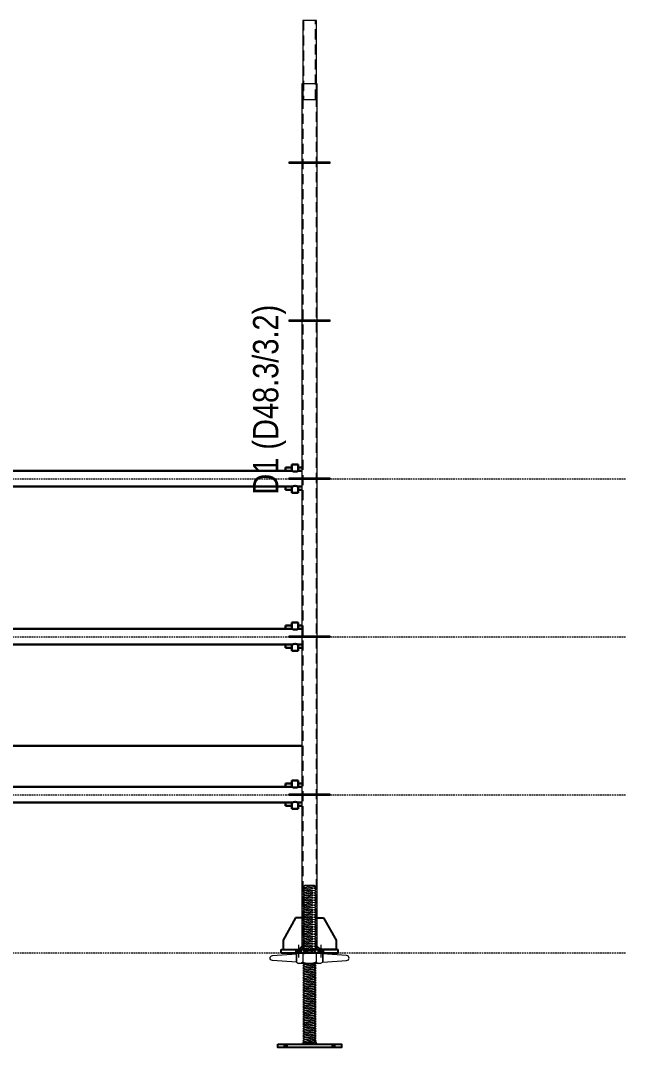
# Model space of a CAD drawing. Header units: millimetres. Extents: x 1363 to 2673, y 1173 to 1498.
# Drawn here: x 2481.6 to 2673.2, y 1172.6 to 1497.6 of the extents above; entities that cross this region are included whole.
import ezdxf
from ezdxf.enums import TextEntityAlignment as Align

# ---------------------------------------------------------------- set-up
doc = ezdxf.new("R2010")
doc.units = ezdxf.units.MM
doc.linetypes.add('DASHED', pattern=[0.75, 0.5, -0.25])
doc.linetypes.add('HIDDEN2', pattern=[4.7625, 3.175, -1.5875])
for name, color, linetype, lineweight in [('ISKELE BOLT (BEYKENT)', 5, 'Continuous', 20), ('ISKELE DETAY GIZLI (BEYKENT)', 8, 'HIDDEN2', 15), ('ISKELE DIKEY (BEYKENT)', 150, 'Continuous', 20), ('ISKELE FLANS (BEYKENT)', 160, 'Continuous', 20), ('ISKELE KOT (BEYKENT)', 253, 'DASHED', 20), ('ISKELE TABAN (BEYKENT)', 7, 'Continuous', 25), ('ISKELE YATAY (BEYKENT)', 210, 'Continuous', 30), ('TOPUK TAHTASI (BEYKENT)', 9, 'Continuous', 15), ('YAZI (BEYKENT)', 4, 'Continuous', 20)]:
    doc.layers.add(name, color=color, linetype=linetype, lineweight=lineweight)
doc.styles.add('YAZI (BEYKENT)', font='')
doc.styles.get('YAZI (BEYKENT)').set_extended_font_data('Bahnschrift Light Condensed')

msp = doc.modelspace()

# ---------------------------------------------------------------- hatches: boundary and pattern name
at = {"layer": 'ISKELE BOLT (BEYKENT)'}
h = msp.add_hatch(color=256, dxfattribs=at)
h.dxf.hatch_style = 1
h.paths.add_polyline_path([(2570.52, 1203.55), (2568.72, 1203.55), (2568.72, 1202.55), (2570.52, 1202.55)])
h = msp.add_hatch(color=256, dxfattribs=at)
h.dxf.hatch_style = 1
h.paths.add_polyline_path([(2577.59, 1203.55), (2575.79, 1203.55), (2575.79, 1202.55), (2577.59, 1202.55)])
h = msp.add_hatch(color=256, dxfattribs=at)
h.dxf.hatch_style = 1
h.paths.add_polyline_path([(2566.08, 1173.56), (2565.07, 1173.56), (2565.07, 1172.55), (2566.08, 1172.55)])
h = msp.add_hatch(color=256, dxfattribs=at)
h.dxf.hatch_style = 1
h.paths.add_polyline_path([(2581.24, 1173.56), (2580.23, 1173.56), (2580.23, 1172.55), (2581.24, 1172.55)])

# ---------------------------------------------------------------- linework, layer by layer
for p, q in [((2568.72, 1203.55), (2568.72, 1202.55)), ((2568.72, 1203.55), (2568.72, 1202.55)), ((2568.72, 1203.55), (2570.52, 1203.55)), ((2568.72, 1202.55), (2570.52, 1202.55)), ((2568.99, 1202.16), (2569.67, 1202.55)), ((2569.62, 1205.05), (2569.62, 1201.05)), ((2569.62, 1205.05), (2569.62, 1201.05)), ((2571.03, 1202.55), (2569.67, 1202.55)), ((2571.03, 1202.16), (2570.35, 1202.55)), ((2570.52, 1203.55), (2570.52, 1202.55)), ((2570.52, 1203.55), (2570.52, 1202.55)), ((2571.03, 1202.16), (2572.45, 1202.55)), ((2575.28, 1202.55), (2571.03, 1202.55)), ((2575.28, 1202.16), (2573.86, 1202.55)), ((2575.28, 1202.16), (2575.96, 1202.55)), ((2576.64, 1202.55), (2575.28, 1202.55)), ((2575.79, 1203.55), (2575.79, 1202.55)), ((2575.79, 1203.55), (2575.79, 1202.55)), ((2575.79, 1203.55), (2577.59, 1203.55)), ((2575.79, 1202.55), (2577.59, 1202.55)), ((2577.32, 1202.16), (2576.64, 1202.55)), ((2576.69, 1205.05), (2576.69, 1201.05)), ((2577.59, 1203.55), (2577.59, 1202.55)), ((2577.59, 1203.55), (2577.59, 1202.55)), ((2568.99, 1199.55), (2568.99, 1202.16)), ((2568.99, 1199.55), (2569.67, 1199.16)), ((2571.03, 1199.55), (2570.35, 1199.16)), ((2571.03, 1202.16), (2571.03, 1199.55)), ((2571.03, 1199.55), (2572.45, 1199.16)), ((2575.28, 1199.55), (2573.86, 1199.16)), ((2575.28, 1202.16), (2575.28, 1199.55)), ((2575.28, 1199.55), (2575.96, 1199.16)), ((2577.32, 1199.55), (2576.64, 1199.16)), ((2577.32, 1199.55), (2577.32, 1202.16)), ((2576.64, 1199.16), (2569.67, 1199.16)), ((2571.03, 1198.41), (2575.28, 1197.64)), ((2571.03, 1197.64), (2575.28, 1196.88)), ((2571.03, 1196.88), (2575.28, 1196.11)), ((2571.03, 1196.11), (2575.28, 1195.34)), ((2571.13, 1199.16), (2575.28, 1198.41)), ((2571.69, 1198.79), (2574.61, 1198.03)), ((2571.69, 1198.03), (2574.61, 1197.26)), ((2571.69, 1197.26), (2574.61, 1196.49)), ((2571.69, 1196.49), (2574.61, 1195.73)), ((2573.22, 1199.16), (2574.61, 1198.79)), ((2571.03, 1195.34), (2575.28, 1194.58)), ((2571.03, 1194.58), (2575.28, 1193.81)), ((2571.03, 1193.81), (2575.28, 1193.04)), ((2571.03, 1193.04), (2575.28, 1192.28)), ((2571.69, 1195.73), (2574.61, 1194.96)), ((2571.69, 1194.96), (2574.61, 1194.19)), ((2571.69, 1194.19), (2574.61, 1193.43)), ((2571.69, 1193.43), (2574.61, 1192.66)), ((2571.03, 1192.28), (2575.28, 1191.51)), ((2571.03, 1191.51), (2575.28, 1190.74)), ((2571.03, 1190.74), (2575.28, 1189.98)), ((2571.03, 1189.98), (2575.28, 1189.21)), ((2571.69, 1192.66), (2574.61, 1191.89)), ((2571.69, 1191.89), (2574.61, 1191.13)), ((2571.69, 1191.13), (2574.61, 1190.36)), ((2571.69, 1190.36), (2574.61, 1189.59)), ((2571.69, 1189.59), (2574.61, 1188.83)), ((2571.03, 1189.21), (2575.28, 1188.44)), ((2571.03, 1188.44), (2575.28, 1187.68)), ((2571.03, 1187.68), (2575.28, 1186.91)), ((2571.03, 1186.91), (2575.28, 1186.15)), ((2571.69, 1188.83), (2574.61, 1188.06)), ((2571.69, 1188.06), (2574.61, 1187.3)), ((2571.69, 1187.3), (2574.61, 1186.53)), ((2571.69, 1186.53), (2574.61, 1185.76)), ((2571.03, 1186.15), (2575.28, 1185.38)), ((2571.03, 1185.38), (2575.28, 1184.61)), ((2571.03, 1184.61), (2575.28, 1183.85)), ((2571.03, 1183.85), (2575.28, 1183.08)), ((2571.03, 1183.08), (2575.28, 1182.31)), ((2571.69, 1185.76), (2574.61, 1185)), ((2571.69, 1185), (2574.61, 1184.23)), ((2571.69, 1184.23), (2574.61, 1183.46)), ((2571.69, 1183.46), (2574.61, 1182.7)), ((2571.03, 1182.31), (2575.28, 1181.55)), ((2571.03, 1181.55), (2575.28, 1180.78)), ((2571.03, 1180.78), (2575.28, 1180.01)), ((2571.03, 1180.01), (2575.28, 1179.25)), ((2571.69, 1182.7), (2574.61, 1181.93)), ((2571.69, 1181.93), (2574.61, 1181.16)), ((2571.69, 1181.16), (2574.61, 1180.4)), ((2571.69, 1180.4), (2574.61, 1179.63)), ((2571.03, 1179.25), (2575.28, 1178.48)), ((2571.03, 1178.48), (2575.28, 1177.71)), ((2571.03, 1177.71), (2575.28, 1176.95)), ((2571.03, 1176.95), (2575.28, 1176.18)), ((2571.69, 1179.63), (2574.61, 1178.86)), ((2571.69, 1178.86), (2574.61, 1178.1)), ((2571.69, 1178.1), (2574.61, 1177.33)), ((2571.69, 1177.33), (2574.61, 1176.56)), ((2571.69, 1176.56), (2574.61, 1175.8)), ((2571.03, 1176.18), (2575.28, 1175.42)), ((2571.03, 1175.42), (2575.28, 1174.65)), ((2571.03, 1174.65), (2573.12, 1174.27)), ((2571.69, 1175.8), (2574.61, 1175.03)), ((2571.69, 1175.03), (2574.59, 1174.27))]:
    msp.add_line(p, q, dxfattribs=at)
for points in [[(2568.99, 1202.16), (2568.99, 1199.55), (2561.41, 1200.1, -1), (2561.41, 1201.61)], [(2577.32, 1202.16), (2577.32, 1199.55), (2584.89, 1200.1, 1), (2584.89, 1201.61)]]:
    msp.add_lwpolyline(points, format="xyb", close=True, dxfattribs=at)
for points in [[(2571.69, 1198.79), (2571.03, 1198.41), (2571.69, 1198.03)], [(2571.69, 1198.03), (2571.03, 1197.64), (2571.69, 1197.26)], [(2571.69, 1197.26), (2571.03, 1196.88), (2571.69, 1196.49)], [(2571.69, 1196.49), (2571.03, 1196.11), (2571.69, 1195.73)], [(2571.06, 1199.16), (2571.69, 1198.79)], [(2574.61, 1198.79), (2575.24, 1199.16)], [(2574.61, 1198.03), (2575.28, 1198.41), (2574.61, 1198.79)], [(2574.61, 1197.26), (2575.28, 1197.64), (2574.61, 1198.03)], [(2574.61, 1196.49), (2575.28, 1196.88), (2574.61, 1197.26)], [(2574.61, 1195.73), (2575.28, 1196.11), (2574.61, 1196.49)], [(2571.69, 1195.73), (2571.03, 1195.34), (2571.69, 1194.96)], [(2571.69, 1194.96), (2571.03, 1194.58), (2571.69, 1194.19)], [(2571.69, 1194.19), (2571.03, 1193.81), (2571.69, 1193.43)], [(2571.69, 1193.43), (2571.03, 1193.04), (2571.69, 1192.66)], [(2574.61, 1194.96), (2575.28, 1195.34), (2574.61, 1195.73)], [(2574.61, 1194.19), (2575.28, 1194.58), (2574.61, 1194.96)], [(2574.61, 1193.43), (2575.28, 1193.81), (2574.61, 1194.19)], [(2574.61, 1192.66), (2575.28, 1193.04), (2574.61, 1193.43)], [(2571.69, 1192.66), (2571.03, 1192.28), (2571.69, 1191.89)], [(2571.69, 1191.89), (2571.03, 1191.51), (2571.69, 1191.13)], [(2571.69, 1191.13), (2571.03, 1190.74), (2571.69, 1190.36)], [(2571.69, 1190.36), (2571.03, 1189.98), (2571.69, 1189.59)], [(2571.69, 1189.59), (2571.03, 1189.21), (2571.69, 1188.83)], [(2574.61, 1191.89), (2575.28, 1192.28), (2574.61, 1192.66)], [(2574.61, 1191.13), (2575.28, 1191.51), (2574.61, 1191.89)], [(2574.61, 1190.36), (2575.28, 1190.74), (2574.61, 1191.13)], [(2574.61, 1189.59), (2575.28, 1189.98), (2574.61, 1190.36)], [(2574.61, 1188.83), (2575.28, 1189.21), (2574.61, 1189.59)], [(2571.69, 1188.83), (2571.03, 1188.44), (2571.69, 1188.06)], [(2571.69, 1188.06), (2571.03, 1187.68), (2571.69, 1187.3)], [(2571.69, 1187.3), (2571.03, 1186.91), (2571.69, 1186.53)], [(2571.69, 1186.53), (2571.03, 1186.15), (2571.69, 1185.76)], [(2574.61, 1188.06), (2575.28, 1188.44), (2574.61, 1188.83)], [(2574.61, 1187.3), (2575.28, 1187.68), (2574.61, 1188.06)], [(2574.61, 1186.53), (2575.28, 1186.91), (2574.61, 1187.3)], [(2574.61, 1185.76), (2575.28, 1186.15), (2574.61, 1186.53)], [(2571.69, 1185.76), (2571.03, 1185.38), (2571.69, 1185)], [(2571.69, 1185), (2571.03, 1184.61), (2571.69, 1184.23)], [(2571.69, 1184.23), (2571.03, 1183.85), (2571.69, 1183.46)], [(2571.69, 1183.46), (2571.03, 1183.08), (2571.69, 1182.7)], [(2574.61, 1185), (2575.28, 1185.38), (2574.61, 1185.76)], [(2574.61, 1184.23), (2575.28, 1184.61), (2574.61, 1185)], [(2574.61, 1183.46), (2575.28, 1183.85), (2574.61, 1184.23)], [(2574.61, 1182.7), (2575.28, 1183.08), (2574.61, 1183.46)], [(2571.69, 1182.7), (2571.03, 1182.31), (2571.69, 1181.93)], [(2571.69, 1181.93), (2571.03, 1181.55), (2571.69, 1181.16)], [(2571.69, 1181.16), (2571.03, 1180.78), (2571.69, 1180.4)], [(2571.69, 1180.4), (2571.03, 1180.01), (2571.69, 1179.63)], [(2574.61, 1181.93), (2575.28, 1182.31), (2574.61, 1182.7)], [(2574.61, 1181.16), (2575.28, 1181.55), (2574.61, 1181.93)], [(2574.61, 1180.4), (2575.28, 1180.78), (2574.61, 1181.16)], [(2574.61, 1179.63), (2575.28, 1180.01), (2574.61, 1180.4)], [(2571.69, 1179.63), (2571.03, 1179.25), (2571.69, 1178.86)], [(2571.69, 1178.86), (2571.03, 1178.48), (2571.69, 1178.1)], [(2571.69, 1178.1), (2571.03, 1177.71), (2571.69, 1177.33)], [(2571.69, 1177.33), (2571.03, 1176.95), (2571.69, 1176.56)], [(2571.69, 1176.56), (2571.03, 1176.18), (2571.69, 1175.8)], [(2574.61, 1178.86), (2575.28, 1179.25), (2574.61, 1179.63)], [(2574.61, 1178.1), (2575.28, 1178.48), (2574.61, 1178.86)], [(2574.61, 1177.33), (2575.28, 1177.71), (2574.61, 1178.1)], [(2574.61, 1176.56), (2575.28, 1176.95), (2574.61, 1177.33)], [(2574.61, 1175.8), (2575.28, 1176.18), (2574.61, 1176.56)], [(2565.07, 1173.56), (2566.08, 1173.56), (2566.08, 1172.55), (2565.07, 1172.55), (2565.07, 1173.56)], [(2571.69, 1175.8), (2571.03, 1175.42), (2571.69, 1175.03)], [(2571.69, 1175.03), (2571.03, 1174.65), (2571.68, 1174.27)], [(2574.61, 1175.03), (2575.28, 1175.42), (2574.61, 1175.8)], [(2574.62, 1174.27), (2575.28, 1174.65), (2574.61, 1175.03)], [(2581.24, 1173.56), (2580.23, 1173.56), (2580.23, 1172.55), (2581.24, 1172.55), (2581.24, 1173.56)]]:
    msp.add_lwpolyline(points, dxfattribs=at)
at = {"layer": 'ISKELE DETAY GIZLI (BEYKENT)'}
for p, q in [((2571.03, 1223.39), (2575.28, 1222.62)), ((2571.03, 1222.62), (2575.28, 1221.86)), ((2571.69, 1223.77), (2574.61, 1223.01)), ((2571.69, 1223.01), (2574.61, 1222.24)), ((2571.69, 1222.24), (2574.61, 1221.47)), ((2573.15, 1223.77), (2575.28, 1223.39)), ((2571.03, 1221.86), (2575.28, 1221.09)), ((2571.03, 1221.09), (2575.28, 1220.32)), ((2571.03, 1220.32), (2575.28, 1219.56)), ((2571.03, 1219.56), (2575.28, 1218.79)), ((2571.03, 1218.79), (2575.28, 1218.02)), ((2571.69, 1221.47), (2574.61, 1220.71)), ((2571.69, 1220.71), (2574.61, 1219.94)), ((2571.69, 1219.94), (2574.61, 1219.17)), ((2571.69, 1219.17), (2574.61, 1218.41)), ((2571.03, 1218.02), (2575.28, 1217.26)), ((2571.03, 1217.26), (2575.28, 1216.49)), ((2571.03, 1216.49), (2575.28, 1215.73)), ((2571.03, 1215.73), (2575.28, 1214.96)), ((2571.69, 1218.41), (2574.61, 1217.64)), ((2571.69, 1217.64), (2574.61, 1216.87)), ((2571.69, 1216.87), (2574.61, 1216.11)), ((2571.69, 1216.11), (2574.61, 1215.34)), ((2571.03, 1214.96), (2575.28, 1214.19)), ((2571.03, 1214.19), (2575.28, 1213.43)), ((2571.03, 1213.43), (2575.28, 1212.66)), ((2571.03, 1212.66), (2575.28, 1211.89)), ((2571.69, 1215.34), (2574.61, 1214.58)), ((2571.69, 1214.58), (2574.61, 1213.81)), ((2571.69, 1213.81), (2574.61, 1213.04)), ((2571.69, 1213.04), (2574.61, 1212.28)), ((2571.69, 1212.28), (2574.61, 1211.51)), ((2571.03, 1211.89), (2575.28, 1211.13)), ((2571.03, 1211.13), (2575.28, 1210.36)), ((2571.03, 1210.36), (2575.28, 1209.59)), ((2571.03, 1209.59), (2575.28, 1208.83)), ((2571.69, 1211.51), (2574.61, 1210.74)), ((2571.69, 1210.74), (2574.61, 1209.98)), ((2571.69, 1209.98), (2574.61, 1209.21)), ((2571.69, 1209.21), (2574.61, 1208.44)), ((2571.03, 1208.83), (2575.28, 1208.06)), ((2571.03, 1208.06), (2575.28, 1207.29)), ((2571.03, 1207.29), (2575.28, 1206.53)), ((2571.03, 1206.53), (2575.28, 1205.76)), ((2571.03, 1205.76), (2575.28, 1204.99)), ((2571.69, 1208.44), (2574.61, 1207.68)), ((2571.69, 1207.68), (2574.61, 1206.91)), ((2571.69, 1206.91), (2574.61, 1206.14)), ((2571.69, 1206.14), (2574.61, 1205.38)), ((2571.03, 1204.99), (2575.28, 1204.23)), ((2571.03, 1204.23), (2575.28, 1203.46)), ((2571.03, 1203.46), (2575.28, 1202.7)), ((2571.03, 1202.7), (2571.81, 1202.55)), ((2571.69, 1205.38), (2574.61, 1204.61)), ((2571.69, 1204.61), (2574.61, 1203.85)), ((2571.69, 1203.85), (2574.61, 1203.08)), ((2571.69, 1203.08), (2573.69, 1202.55))]:
    msp.add_line(p, q, dxfattribs=at)
for points in [[(2571.24, 1472.55), (2575.07, 1472.55), (2575.07, 1497.55), (2571.24, 1497.55)], [(2570.99, 1203.55), (2575.32, 1203.55), (2575.32, 1477.55), (2570.99, 1477.55)]]:
    msp.add_lwpolyline(points, close=True, dxfattribs=at)
for points in [[(2571.69, 1223.77), (2571.03, 1223.39), (2571.69, 1223.01)], [(2571.69, 1223.01), (2571.03, 1222.62), (2571.69, 1222.24)], [(2571.69, 1222.24), (2571.03, 1221.86), (2571.69, 1221.47)], [(2574.61, 1223.01), (2575.28, 1223.39), (2574.61, 1223.77), (2571.69, 1223.77)], [(2574.61, 1222.24), (2575.28, 1222.62), (2574.61, 1223.01)], [(2574.61, 1221.47), (2575.28, 1221.86), (2574.61, 1222.24)], [(2571.69, 1221.47), (2571.03, 1221.09), (2571.69, 1220.71)], [(2571.69, 1220.71), (2571.03, 1220.32), (2571.69, 1219.94)], [(2571.69, 1219.94), (2571.03, 1219.56), (2571.69, 1219.17)], [(2571.69, 1219.17), (2571.03, 1218.79), (2571.69, 1218.41)], [(2574.61, 1220.71), (2575.28, 1221.09), (2574.61, 1221.47)], [(2574.61, 1219.94), (2575.28, 1220.32), (2574.61, 1220.71)], [(2574.61, 1219.17), (2575.28, 1219.56), (2574.61, 1219.94)], [(2574.61, 1218.41), (2575.28, 1218.79), (2574.61, 1219.17)], [(2571.69, 1218.41), (2571.03, 1218.02), (2571.69, 1217.64)], [(2571.69, 1217.64), (2571.03, 1217.26), (2571.69, 1216.87)], [(2571.69, 1216.87), (2571.03, 1216.49), (2571.69, 1216.11)], [(2571.69, 1216.11), (2571.03, 1215.73), (2571.69, 1215.34)], [(2574.61, 1217.64), (2575.28, 1218.02), (2574.61, 1218.41)], [(2574.61, 1216.87), (2575.28, 1217.26), (2574.61, 1217.64)], [(2574.61, 1216.11), (2575.28, 1216.49), (2574.61, 1216.87)], [(2574.61, 1215.34), (2575.28, 1215.73), (2574.61, 1216.11)], [(2571.69, 1215.34), (2571.03, 1214.96), (2571.69, 1214.58)], [(2571.69, 1214.58), (2571.03, 1214.19), (2571.69, 1213.81)], [(2571.69, 1213.81), (2571.03, 1213.43), (2571.69, 1213.04)], [(2571.69, 1213.04), (2571.03, 1212.66), (2571.69, 1212.28)], [(2571.69, 1212.28), (2571.03, 1211.89), (2571.69, 1211.51)], [(2574.61, 1214.58), (2575.28, 1214.96), (2574.61, 1215.34)], [(2574.61, 1213.81), (2575.28, 1214.19), (2574.61, 1214.58)], [(2574.61, 1213.04), (2575.28, 1213.43), (2574.61, 1213.81)], [(2574.61, 1212.28), (2575.28, 1212.66), (2574.61, 1213.04)], [(2574.61, 1211.51), (2575.28, 1211.89), (2574.61, 1212.28)], [(2571.69, 1211.51), (2571.03, 1211.13), (2571.69, 1210.74)], [(2571.69, 1210.74), (2571.03, 1210.36), (2571.69, 1209.98)], [(2571.69, 1209.98), (2571.03, 1209.59), (2571.69, 1209.21)], [(2571.69, 1209.21), (2571.03, 1208.83), (2571.69, 1208.44)], [(2574.61, 1210.74), (2575.28, 1211.13), (2574.61, 1211.51)], [(2574.61, 1209.98), (2575.28, 1210.36), (2574.61, 1210.74)], [(2574.61, 1209.21), (2575.28, 1209.59), (2574.61, 1209.98)], [(2574.61, 1208.44), (2575.28, 1208.83), (2574.61, 1209.21)], [(2571.69, 1208.44), (2571.03, 1208.06), (2571.69, 1207.68)], [(2571.69, 1207.68), (2571.03, 1207.29), (2571.69, 1206.91)], [(2571.69, 1206.91), (2571.03, 1206.53), (2571.69, 1206.14)], [(2571.69, 1206.14), (2571.03, 1205.76), (2571.69, 1205.38)], [(2574.61, 1207.68), (2575.28, 1208.06), (2574.61, 1208.44)], [(2574.61, 1206.91), (2575.28, 1207.29), (2574.61, 1207.68)], [(2574.61, 1206.14), (2575.28, 1206.53), (2574.61, 1206.91)], [(2574.61, 1205.38), (2575.28, 1205.76), (2574.61, 1206.14)], [(2571.69, 1205.38), (2571.03, 1204.99), (2571.69, 1204.61)], [(2571.69, 1204.61), (2571.03, 1204.23), (2571.69, 1203.85)], [(2571.69, 1203.85), (2571.03, 1203.46), (2571.69, 1203.08)], [(2571.69, 1203.08), (2571.03, 1202.7), (2571.27, 1202.55)], [(2574.61, 1204.61), (2575.28, 1204.99), (2574.61, 1205.38)], [(2574.61, 1203.85), (2575.28, 1204.23), (2574.61, 1204.61)], [(2574.61, 1203.08), (2575.28, 1203.46), (2574.61, 1203.85)], [(2575.03, 1202.55), (2575.28, 1202.7), (2574.61, 1203.08)]]:
    msp.add_lwpolyline(points, dxfattribs=at)
at = {"layer": 'ISKELE DIKEY (BEYKENT)'}
for points in [[(2570.99, 1472.55), (2575.32, 1472.55), (2575.32, 1497.55), (2570.99, 1497.55)], [(2570.74, 1203.55), (2575.57, 1203.55), (2575.57, 1477.55), (2570.74, 1477.55)]]:
    msp.add_lwpolyline(points, close=True, dxfattribs=at)
at = {"layer": 'ISKELE FLANS (BEYKENT)'}
for points in [[(2566.74, 1452.8), (2579.57, 1452.8), (2579.57, 1452.3), (2566.74, 1452.3)], [(2566.74, 1402.8), (2579.57, 1402.8), (2579.57, 1402.3), (2566.74, 1402.3)], [(2566.74, 1352.8), (2579.57, 1352.8), (2579.57, 1352.3), (2566.74, 1352.3)], [(2566.74, 1302.8), (2579.57, 1302.8), (2579.57, 1302.3), (2566.74, 1302.3)], [(2566.74, 1252.8), (2579.57, 1252.8), (2579.57, 1252.3), (2566.74, 1252.3)]]:
    msp.add_lwpolyline(points, close=True, dxfattribs=at)
at = {"layer": 'ISKELE KOT (BEYKENT)'}
for p, q in [((1363.15, 1352.55), (2673.15, 1352.55)), ((1363.15, 1302.55), (2673.15, 1302.55)), ((1363.15, 1252.55), (2673.15, 1252.55)), ((1363.15, 1202.55), (2673.15, 1202.55))]:
    msp.add_line(p, q, dxfattribs=at)
at = {"layer": 'ISKELE TABAN (BEYKENT)', "ltscale": 0.5}
for p, q in [((2568.72, 1213.55), (2564.74, 1206.55)), ((2570.72, 1213.55), (2568.72, 1213.55)), ((2575.59, 1213.55), (2577.59, 1213.55)), ((2577.59, 1213.55), (2581.57, 1206.55)), ((2564.74, 1206.55), (2564.74, 1203.55)), ((2581.57, 1206.55), (2581.57, 1203.55)), ((2564.15, 1202.55), (2564.15, 1203.55)), ((2564.15, 1203.55), (2582.15, 1203.55)), ((2564.15, 1202.55), (2582.15, 1202.55)), ((2564.74, 1203.55), (2569.72, 1203.55)), ((2569.72, 1203.55), (2570.72, 1204.55)), ((2576.59, 1203.55), (2575.59, 1204.55)), ((2581.57, 1203.55), (2576.59, 1203.55)), ((2582.15, 1202.55), (2582.15, 1203.55)), ((2571.58, 1173.56), (2574.73, 1173.56))]:
    msp.add_line(p, q, dxfattribs=at)
for points in [[(2563.05, 1173.56), (2583.26, 1173.56), (2583.26, 1172.55), (2563.05, 1172.55), (2563.05, 1173.56)], [(2571.58, 1174.27), (2574.73, 1174.27)]]:
    msp.add_lwpolyline(points, dxfattribs=at)
for centre, start, end in [((2571.58, 1173.56), 90, 180), ((2574.73, 1173.56), 0, 90)]:
    msp.add_arc(centre, 0.707, start, end, dxfattribs=at)
at = {"layer": 'ISKELE YATAY (BEYKENT)'}
for p, q in [((2567.57, 1356.05), (2565.57, 1356.05)), ((2565.57, 1355.05), (2565.57, 1356.05)), ((2567.57, 1355.05), (2567.57, 1357.05)), ((2569.57, 1357.05), (2567.57, 1357.05)), ((2569.57, 1355.05), (2569.57, 1357.05)), ((2570.57, 1356.05), (2569.57, 1356.05)), ((2328.57, 1355.05), (2567.57, 1355.05)), ((2569.57, 1355.05), (2570.57, 1355.05)), ((2570.57, 1355.05), (2569.57, 1355.05)), ((2328.57, 1350.05), (2567.57, 1350.05)), ((2565.57, 1350.05), (2565.57, 1349.05)), ((2567.57, 1349.05), (2565.57, 1349.05)), ((2567.57, 1350.05), (2567.57, 1348.05)), ((2569.57, 1350.05), (2570.57, 1350.05)), ((2570.57, 1350.05), (2569.57, 1350.05)), ((2570.57, 1350.05), (2569.57, 1350.05)), ((2569.57, 1350.05), (2569.57, 1348.05)), ((2570.57, 1349.05), (2569.57, 1349.05)), ((2569.57, 1348.05), (2567.57, 1348.05)), ((2567.57, 1305.05), (2567.57, 1307.05)), ((2569.57, 1307.05), (2567.57, 1307.05)), ((2569.57, 1305.05), (2569.57, 1307.05)), ((2328.57, 1305.05), (2567.57, 1305.05)), ((2567.57, 1306.05), (2565.57, 1306.05)), ((2565.57, 1305.05), (2565.57, 1306.05)), ((2570.57, 1306.05), (2569.57, 1306.05)), ((2569.57, 1305.05), (2570.57, 1305.05)), ((2570.57, 1305.05), (2569.57, 1305.05)), ((2328.57, 1300.05), (2567.57, 1300.05)), ((2565.57, 1300.05), (2565.57, 1299.05)), ((2567.57, 1300.05), (2567.57, 1298.05)), ((2569.57, 1300.05), (2570.57, 1300.05)), ((2570.57, 1300.05), (2569.57, 1300.05)), ((2570.57, 1300.05), (2569.57, 1300.05)), ((2569.57, 1300.05), (2569.57, 1298.05)), ((2567.57, 1299.05), (2565.57, 1299.05)), ((2569.57, 1298.05), (2567.57, 1298.05)), ((2570.57, 1299.05), (2569.57, 1299.05)), ((2328.57, 1255.05), (2567.57, 1255.05)), ((2567.57, 1256.05), (2565.57, 1256.05)), ((2565.57, 1255.05), (2565.57, 1256.05)), ((2567.57, 1255.05), (2567.57, 1257.05)), ((2569.57, 1257.05), (2567.57, 1257.05)), ((2569.57, 1255.05), (2569.57, 1257.05)), ((2570.57, 1256.05), (2569.57, 1256.05)), ((2569.57, 1255.05), (2570.57, 1255.05)), ((2570.57, 1255.05), (2569.57, 1255.05)), ((2328.57, 1250.05), (2567.57, 1250.05)), ((2565.57, 1250.05), (2565.57, 1249.05)), ((2567.57, 1249.05), (2565.57, 1249.05)), ((2567.57, 1250.05), (2567.57, 1248.05)), ((2569.57, 1248.05), (2567.57, 1248.05)), ((2569.57, 1250.05), (2570.57, 1250.05)), ((2570.57, 1250.05), (2569.57, 1250.05)), ((2570.57, 1250.05), (2569.57, 1250.05)), ((2569.57, 1250.05), (2569.57, 1248.05)), ((2570.57, 1249.05), (2569.57, 1249.05))]:
    msp.add_line(p, q, dxfattribs=at)
for centre, start, end in [((2568.57, 1356.93), 241.9275, 298.0725), ((2568.57, 1348.18), 61.9275, 118.0725), ((2568.57, 1306.93), 241.9275, 298.0725), ((2568.57, 1298.18), 61.9275, 118.0725), ((2568.57, 1256.93), 241.9275, 298.0725), ((2568.57, 1248.18), 61.9275, 118.0725)]:
    msp.add_arc(centre, 2.12, start, end, dxfattribs=at)
at = {"layer": 'TOPUK TAHTASI (BEYKENT)', "linetype": 'Continuous', "lineweight": 30}
msp.add_line((2325.57, 1268.05), (2570.57, 1268.05), dxfattribs=at)

# ---------------------------------------------------------------- texts
at = {"layer": 'YAZI (BEYKENT)', "style": 'YAZI (BEYKENT)'}
msp.add_text('D1 (D48.3/3.2)', height=8, rotation=90, dxfattribs=at).set_placement((2559.24, 1377.55), align=Align.MIDDLE_CENTER)

doc.saveas('drawing.dxf')
